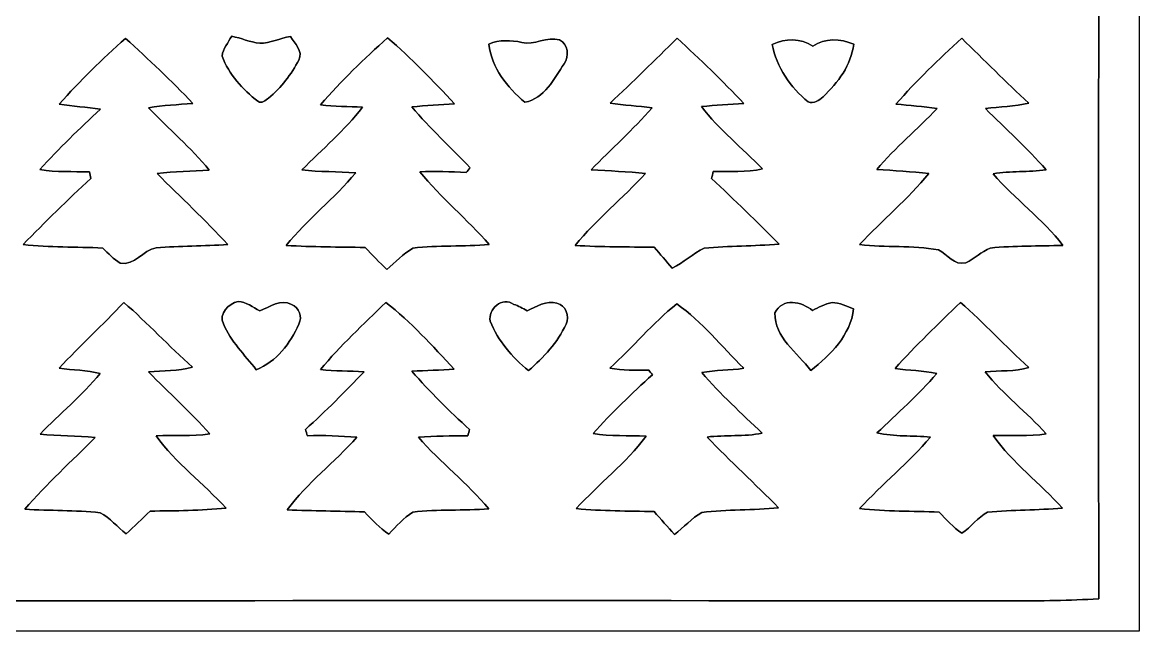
# Model space of a CAD drawing. Header units: centimetres. Extents: x -16.8 to 16.8, y -16.7 to 16.7.
# Drawn here: x 2.31 to 16.77, y -16.67 to -8.79 of the extents above; entities that cross this region are included whole.
import ezdxf

# ---------------------------------------------------------------- set-up
doc = ezdxf.new("R2010")
doc.units = ezdxf.units.CM
doc.header["$MEASUREMENT"] = 0
doc.layers.add('Layer 1', color=7, linetype='Continuous')

msp = doc.modelspace()

# ---------------------------------------------------------------- linework, layer by layer
at = {"layer": 'Layer 1', "color": 7}
for points, knots in [([(-16.77458, 16.66875), (-16.77458, 16.66875), (16.77458, 16.66875), (16.77458, 16.66875), (16.77458, 16.66875), (16.77458, 16.66875), (16.77458, -16.66875), (16.77458, -16.66875), (16.77458, -16.66875), (16.77458, -16.66875), (-16.77458, -16.66875), (-16.77458, -16.66875), (-16.77458, -16.66875), (-16.77458, -16.66875), (-16.77458, 16.66875), (-16.77458, 16.66875), (-16.77458, 16.66875), (-16.77458, 16.66875), (-16.77458, 16.66875), (-16.77458, 16.66875)], [0, 0, 0, 0, 0.16666667, 0.16666667, 0.16666667, 0.16666667, 0.33333333, 0.33333333, 0.33333333, 0.33333333, 0.5, 0.5, 0.5, 0.5, 0.66666667, 0.66666667, 0.66666667, 0.66666667, 1, 1, 1, 1]), ([(-16.24506, 15.71625), (-16.24577, 7.88458), (-16.24542, 0.05292), (-16.24542, -7.77875), (-16.24542, -7.77875), (-16.23801, -10.61014), (-16.26059, -13.44189), (-16.23413, -16.27293), (-16.23413, -16.27293), (-5.78379, -16.29198), (4.66619, -16.27329), (15.11653, -16.28211), (15.11653, -16.28211), (15.49224, -16.28281), (15.86865, -16.27858), (16.24436, -16.25494), (16.24436, -16.25494), (16.23942, -5.60176), (16.25953, 5.05213), (16.23448, 15.70531), (16.23448, 15.70531), (14.40356, 15.73071), (12.57265, 15.70919), (10.74208, 15.71625), (10.74208, 15.71625), (1.74625, 15.71625), (-7.24958, 15.7166), (-16.24506, 15.71625)], [0, 0, 0, 0, 0.125, 0.125, 0.125, 0.125, 0.25, 0.25, 0.25, 0.25, 0.375, 0.375, 0.375, 0.375, 0.5, 0.5, 0.5, 0.5, 0.625, 0.625, 0.625, 0.625, 0.75, 0.75, 0.75, 0.75, 1, 1, 1, 1]), ([(5.01932, -8.9662), (5.14032, -8.98772), (5.2578, -9.04381), (5.38162, -9.05651), (5.38162, -9.05651), (5.51815, -9.05545), (5.64515, -8.9916), (5.7785, -8.96902), (5.7785, -8.96902), (5.83494, -9.05863), (5.94536, -9.15811), (5.88927, -9.27347), (5.88927, -9.27347), (5.78944, -9.45797), (5.66173, -9.63436), (5.49663, -9.76701), (5.49663, -9.76701), (5.45571, -9.79452), (5.40949, -9.84391), (5.35799, -9.80863), (5.35799, -9.80863), (5.15902, -9.65588), (4.98193, -9.45974), (4.89409, -9.22196), (4.89409, -9.22196), (4.90926, -9.12636), (4.97205, -9.04769), (5.01932, -8.9662)], [0, 0, 0, 0, 0.125, 0.125, 0.125, 0.125, 0.25, 0.25, 0.25, 0.25, 0.375, 0.375, 0.375, 0.375, 0.5, 0.5, 0.5, 0.5, 0.625, 0.625, 0.625, 0.625, 0.75, 0.75, 0.75, 0.75, 1, 1, 1, 1]), ([(8.34954, -9.0678), (8.48501, -9.00889), (8.63282, -9.01629), (8.77535, -9.04522), (8.77535, -9.04522), (8.93868, -9.08579), (9.09955, -8.96514), (9.26253, -9.01206), (9.26253, -9.01206), (9.37542, -9.06674), (9.39059, -9.22584), (9.32286, -9.32286), (9.32286, -9.32286), (9.19903, -9.51406), (9.06251, -9.77406), (8.81521, -9.82063), (8.81521, -9.82063), (8.58555, -9.62872), (8.38376, -9.37507), (8.34954, -9.0678)], [0, 0, 0, 0, 0.16666667, 0.16666667, 0.16666667, 0.16666667, 0.33333333, 0.33333333, 0.33333333, 0.33333333, 0.5, 0.5, 0.5, 0.5, 0.66666667, 0.66666667, 0.66666667, 0.66666667, 1, 1, 1, 1]), ([(2.78412, -9.84462), (3.05647, -9.54687), (3.33939, -9.25865), (3.64314, -8.99301), (3.64314, -8.99301), (3.94194, -9.26571), (4.23968, -9.54017), (4.51485, -9.83686), (4.51485, -9.83686), (4.32329, -9.85308), (4.13209, -9.86049), (3.943, -9.89295), (3.943, -9.89295), (4.20264, -10.16388), (4.48874, -10.40977), (4.72934, -10.6994), (4.72934, -10.6994), (4.50427, -10.72303), (4.27637, -10.70998), (4.05271, -10.74491), (4.05271, -10.74491), (4.36069, -11.049), (4.67325, -11.34886), (4.96958, -11.66495), (4.96958, -11.66495), (4.65949, -11.684), (4.34904, -11.68365), (4.04001, -11.70587), (4.04001, -11.70587), (3.87068, -11.73833), (3.76308, -11.93906), (3.57434, -11.90766), (3.57434, -11.90766), (3.49074, -11.85298), (3.42159, -11.7796), (3.35104, -11.71011), (3.35104, -11.71011), (3.00708, -11.69388), (2.66136, -11.70411), (2.31916, -11.6653), (2.31916, -11.6653), (2.60209, -11.37109), (2.89595, -11.08639), (3.19546, -10.80876), (3.19546, -10.80876), (3.19052, -10.78759), (3.181, -10.74491), (3.17606, -10.72374), (3.17606, -10.72374), (2.96192, -10.71527), (2.74708, -10.73044), (2.53577, -10.69305), (2.53577, -10.69305), (2.78201, -10.41753), (3.05082, -10.16353), (3.31893, -9.90988), (3.31893, -9.90988), (3.14078, -9.88413), (2.96122, -9.87496), (2.78412, -9.84462)], [0, 0, 0, 0, 0.0625, 0.0625, 0.0625, 0.0625, 0.125, 0.125, 0.125, 0.125, 0.1875, 0.1875, 0.1875, 0.1875, 0.25, 0.25, 0.25, 0.25, 0.3125, 0.3125, 0.3125, 0.3125, 0.375, 0.375, 0.375, 0.375, 0.4375, 0.4375, 0.4375, 0.4375, 0.5, 0.5, 0.5, 0.5, 0.5625, 0.5625, 0.5625, 0.5625, 0.625, 0.625, 0.625, 0.625, 0.6875, 0.6875, 0.6875, 0.6875, 0.75, 0.75, 0.75, 0.75, 0.8125, 0.8125, 0.8125, 0.8125, 0.875, 0.875, 0.875, 0.875, 1, 1, 1, 1]), ([(6.16832, -9.85238), (6.44066, -9.54652), (6.72924, -9.25477), (7.03827, -8.98596), (7.03827, -8.98596), (7.34342, -9.2523), (7.62706, -9.54229), (7.90187, -9.84003), (7.90187, -9.84003), (7.71701, -9.85238), (7.53392, -9.8612), (7.35048, -9.88095), (7.35048, -9.88095), (7.58684, -10.15824), (7.85389, -10.40694), (8.10683, -10.66906), (8.10683, -10.66906), (8.09413, -10.68423), (8.06838, -10.71492), (8.05568, -10.73044), (8.05568, -10.73044), (7.8546, -10.72162), (7.65422, -10.71174), (7.45384, -10.72162), (7.45384, -10.72162), (7.73042, -11.05817), (8.06732, -11.33863), (8.35342, -11.66636), (8.35342, -11.66636), (8.02428, -11.69141), (7.69161, -11.67342), (7.36459, -11.71152), (7.36459, -11.71152), (7.24147, -11.78983), (7.13528, -11.89108), (7.02804, -11.98915), (7.02804, -11.98915), (6.93173, -11.89602), (6.8393, -11.79901), (6.74687, -11.7034), (6.74687, -11.7034), (6.40609, -11.69494), (6.06566, -11.69811), (5.72594, -11.67659), (5.72594, -11.67659), (5.99828, -11.33722), (6.34682, -11.06911), (6.62481, -10.73609), (6.62481, -10.73609), (6.39198, -10.71668), (6.15844, -10.72621), (5.92702, -10.69693), (5.92702, -10.69693), (6.19337, -10.43093), (6.48053, -10.18258), (6.71407, -9.88589), (6.71407, -9.88589), (6.53133, -9.87249), (6.34894, -9.87954), (6.16832, -9.85238)], [0, 0, 0, 0, 0.0625, 0.0625, 0.0625, 0.0625, 0.125, 0.125, 0.125, 0.125, 0.1875, 0.1875, 0.1875, 0.1875, 0.25, 0.25, 0.25, 0.25, 0.3125, 0.3125, 0.3125, 0.3125, 0.375, 0.375, 0.375, 0.375, 0.4375, 0.4375, 0.4375, 0.4375, 0.5, 0.5, 0.5, 0.5, 0.5625, 0.5625, 0.5625, 0.5625, 0.625, 0.625, 0.625, 0.625, 0.6875, 0.6875, 0.6875, 0.6875, 0.75, 0.75, 0.75, 0.75, 0.8125, 0.8125, 0.8125, 0.8125, 0.875, 0.875, 0.875, 0.875, 1, 1, 1, 1]), ([(9.91729, -9.83156), (10.21433, -9.55992), (10.49761, -9.27453), (10.78477, -8.99266), (10.78477, -8.99266), (11.08463, -9.26112), (11.37426, -9.54264), (11.64837, -9.83791), (11.64837, -9.83791), (11.46492, -9.84956), (11.2836, -9.86049), (11.10121, -9.87531), (11.10121, -9.87531), (11.32805, -10.1794), (11.63179, -10.41118), (11.89108, -10.68529), (11.89108, -10.68529), (11.68259, -10.73467), (11.46598, -10.71174), (11.25432, -10.71986), (11.25432, -10.71986), (11.24867, -10.74279), (11.23668, -10.7883), (11.23103, -10.81088), (11.23103, -10.81088), (11.52913, -11.08604), (11.82158, -11.36862), (12.10522, -11.65966), (12.10522, -11.65966), (11.78278, -11.68541), (11.45893, -11.68153), (11.13755, -11.71293), (11.13755, -11.71293), (10.98656, -11.77607), (10.87191, -11.90449), (10.72092, -11.9701), (10.72092, -11.9701), (10.64436, -11.87944), (10.56746, -11.78983), (10.49055, -11.70058), (10.49055, -11.70058), (10.14836, -11.69423), (9.80652, -11.69811), (9.46538, -11.67659), (9.46538, -11.67659), (9.74372, -11.34039), (10.08239, -11.06241), (10.37872, -10.74349), (10.37872, -10.74349), (10.14342, -10.72092), (9.90776, -10.70928), (9.67246, -10.69587), (9.67246, -10.69587), (9.93563, -10.42811), (10.21397, -10.17482), (10.46233, -9.89295), (10.46233, -9.89295), (10.27994, -9.87072), (10.09862, -9.85767), (9.91729, -9.83156)], [0, 0, 0, 0, 0.0625, 0.0625, 0.0625, 0.0625, 0.125, 0.125, 0.125, 0.125, 0.1875, 0.1875, 0.1875, 0.1875, 0.25, 0.25, 0.25, 0.25, 0.3125, 0.3125, 0.3125, 0.3125, 0.375, 0.375, 0.375, 0.375, 0.4375, 0.4375, 0.4375, 0.4375, 0.5, 0.5, 0.5, 0.5, 0.5625, 0.5625, 0.5625, 0.5625, 0.625, 0.625, 0.625, 0.625, 0.6875, 0.6875, 0.6875, 0.6875, 0.75, 0.75, 0.75, 0.75, 0.8125, 0.8125, 0.8125, 0.8125, 0.875, 0.875, 0.875, 0.875, 1, 1, 1, 1]), ([(12.01879, -9.07062), (12.18636, -8.99266), (12.38497, -8.98631), (12.54125, -9.09391), (12.54125, -9.09391), (12.7, -8.98349), (12.90108, -8.9976), (13.07359, -9.06886), (13.07359, -9.06886), (13.03937, -9.34085), (12.86863, -9.56592), (12.67742, -9.75042), (12.67742, -9.75042), (12.62556, -9.79876), (12.55571, -9.84144), (12.48269, -9.81745), (12.48269, -9.81745), (12.25409, -9.62695), (12.07135, -9.36801), (12.01879, -9.07062)], [0, 0, 0, 0, 0.16666667, 0.16666667, 0.16666667, 0.16666667, 0.33333333, 0.33333333, 0.33333333, 0.33333333, 0.5, 0.5, 0.5, 0.5, 0.66666667, 0.66666667, 0.66666667, 0.66666667, 1, 1, 1, 1]), ([(13.61828, -9.84497), (13.88604, -9.54476), (14.17108, -9.25971), (14.47165, -8.99231), (14.47165, -8.99231), (14.76057, -9.27206), (15.04103, -9.56098), (15.33842, -9.83262), (15.33842, -9.83262), (15.15498, -9.87778), (14.96377, -9.87919), (14.77751, -9.90318), (14.77751, -9.90318), (15.04103, -10.16529), (15.31726, -10.41506), (15.56279, -10.69481), (15.56279, -10.69481), (15.33596, -10.73291), (15.10347, -10.70751), (14.87734, -10.74773), (14.87734, -10.74773), (15.1578, -11.07687), (15.51764, -11.33122), (15.78187, -11.67518), (15.78187, -11.67518), (15.46754, -11.68823), (15.15216, -11.67871), (14.83995, -11.70975), (14.83995, -11.70975), (14.72741, -11.76055), (14.63604, -11.84698), (14.52562, -11.90061), (14.52562, -11.90061), (14.37252, -11.94329), (14.28891, -11.79019), (14.16861, -11.73374), (14.16861, -11.73374), (13.83171, -11.67271), (13.48775, -11.70517), (13.14944, -11.6646), (13.14944, -11.6646), (13.4426, -11.35204), (13.7735, -11.07475), (14.0462, -10.74279), (14.0462, -10.74279), (13.82077, -10.72092), (13.59535, -10.70681), (13.37063, -10.69128), (13.37063, -10.69128), (13.61158, -10.408), (13.89839, -10.16988), (14.15274, -9.9), (14.15274, -9.9), (13.97423, -9.87848), (13.79608, -9.86261), (13.61828, -9.84497)], [0, 0, 0, 0, 0.06666667, 0.06666667, 0.06666667, 0.06666667, 0.13333333, 0.13333333, 0.13333333, 0.13333333, 0.2, 0.2, 0.2, 0.2, 0.26666667, 0.26666667, 0.26666667, 0.26666667, 0.33333333, 0.33333333, 0.33333333, 0.33333333, 0.4, 0.4, 0.4, 0.4, 0.46666667, 0.46666667, 0.46666667, 0.46666667, 0.53333333, 0.53333333, 0.53333333, 0.53333333, 0.6, 0.6, 0.6, 0.6, 0.66666667, 0.66666667, 0.66666667, 0.66666667, 0.73333333, 0.73333333, 0.73333333, 0.73333333, 0.8, 0.8, 0.8, 0.8, 0.86666667, 0.86666667, 0.86666667, 0.86666667, 1, 1, 1, 1]), ([(2.78377, -13.26832), (3.05506, -12.97552), (3.34998, -12.706), (3.62338, -12.41531), (3.62338, -12.41531), (3.9303, -12.68342), (4.20864, -12.98152), (4.50991, -13.25598), (4.50991, -13.25598), (4.32541, -13.30784), (4.13244, -13.29514), (3.9437, -13.3163), (3.9437, -13.3163), (4.20476, -13.58653), (4.48804, -13.83524), (4.73393, -14.11993), (4.73393, -14.11993), (4.50391, -14.15168), (4.27037, -14.13051), (4.03931, -14.14216), (4.03931, -14.14216), (4.29577, -14.49705), (4.65279, -14.76128), (4.94771, -15.0816), (4.94771, -15.0816), (4.62068, -15.11088), (4.29225, -15.11653), (3.96416, -15.11864), (3.96416, -15.11864), (3.85939, -15.21707), (3.75744, -15.31867), (3.65125, -15.41568), (3.65125, -15.41568), (3.53907, -15.32502), (3.44558, -15.20754), (3.31576, -15.14122), (3.31576, -15.14122), (2.99191, -15.10524), (2.66559, -15.11441), (2.34103, -15.09607), (2.34103, -15.09607), (2.62114, -14.76304), (2.94781, -14.47482), (3.25191, -14.16544), (3.25191, -14.16544), (3.01378, -14.14427), (2.7746, -14.14639), (2.53718, -14.12134), (2.53718, -14.12134), (2.79471, -13.85782), (3.07975, -13.62004), (3.31646, -13.33641), (3.31646, -13.33641), (3.14219, -13.2902), (2.96122, -13.29126), (2.78377, -13.26832)], [0, 0, 0, 0, 0.06666667, 0.06666667, 0.06666667, 0.06666667, 0.13333333, 0.13333333, 0.13333333, 0.13333333, 0.2, 0.2, 0.2, 0.2, 0.26666667, 0.26666667, 0.26666667, 0.26666667, 0.33333333, 0.33333333, 0.33333333, 0.33333333, 0.4, 0.4, 0.4, 0.4, 0.46666667, 0.46666667, 0.46666667, 0.46666667, 0.53333333, 0.53333333, 0.53333333, 0.53333333, 0.6, 0.6, 0.6, 0.6, 0.66666667, 0.66666667, 0.66666667, 0.66666667, 0.73333333, 0.73333333, 0.73333333, 0.73333333, 0.8, 0.8, 0.8, 0.8, 0.86666667, 0.86666667, 0.86666667, 0.86666667, 1, 1, 1, 1]), ([(4.91172, -12.69189), (4.84999, -12.56418), (4.97699, -12.42448), (5.10117, -12.40508), (5.10117, -12.40508), (5.20665, -12.40684), (5.29414, -12.47704), (5.38339, -12.52537), (5.38339, -12.52537), (5.51109, -12.47457), (5.65573, -12.36204), (5.79437, -12.44177), (5.79437, -12.44177), (5.8928, -12.48092), (5.93584, -12.60158), (5.88998, -12.69612), (5.88998, -12.69612), (5.77815, -12.94447), (5.59999, -13.18577), (5.33682, -13.28667), (5.33682, -13.28667), (5.18795, -13.09476), (5.00556, -12.92013), (4.91172, -12.69189)], [0, 0, 0, 0, 0.14285714, 0.14285714, 0.14285714, 0.14285714, 0.28571429, 0.28571429, 0.28571429, 0.28571429, 0.42857143, 0.42857143, 0.42857143, 0.42857143, 0.57142857, 0.57142857, 0.57142857, 0.57142857, 0.71428571, 0.71428571, 0.71428571, 0.71428571, 1, 1, 1, 1]), ([(6.16797, -13.28561), (6.42479, -12.97199), (6.72782, -12.70141), (7.01287, -12.41425), (7.01287, -12.41425), (7.34131, -12.66649), (7.61753, -12.97975), (7.90152, -13.27961), (7.90152, -13.27961), (7.71878, -13.29443), (7.53463, -13.29478), (7.35224, -13.30643), (7.35224, -13.30643), (7.58366, -13.57524), (7.83731, -13.82395), (8.09942, -14.06313), (8.09942, -14.06313), (8.09378, -14.08289), (8.08249, -14.1224), (8.0772, -14.14216), (8.0772, -14.14216), (7.86306, -14.14321), (7.64928, -14.14851), (7.4362, -14.16262), (7.4362, -14.16262), (7.72372, -14.48788), (8.07014, -14.75705), (8.34919, -15.09042), (8.34919, -15.09042), (8.02076, -15.11265), (7.6895, -15.09642), (7.36282, -15.13099), (7.36282, -15.13099), (7.24323, -15.20754), (7.14939, -15.31585), (7.05414, -15.41992), (7.05414, -15.41992), (6.93773, -15.33525), (6.83295, -15.23647), (6.73735, -15.12958), (6.73735, -15.12958), (6.40433, -15.11864), (6.07131, -15.11688), (5.73899, -15.10418), (5.73899, -15.10418), (5.99616, -14.74999), (6.35106, -14.48717), (6.64034, -14.16262), (6.64034, -14.16262), (6.42655, -14.14674), (6.21347, -14.13334), (5.99969, -14.14357), (5.99969, -14.14357), (5.99334, -14.12275), (5.98064, -14.08148), (5.97429, -14.06102), (5.97429, -14.06102), (6.23746, -13.82289), (6.4897, -13.57312), (6.73206, -13.31419), (6.73206, -13.31419), (6.54332, -13.30254), (6.35529, -13.30501), (6.16797, -13.28561)], [0, 0, 0, 0, 0.05882353, 0.05882353, 0.05882353, 0.05882353, 0.11764706, 0.11764706, 0.11764706, 0.11764706, 0.17647059, 0.17647059, 0.17647059, 0.17647059, 0.23529412, 0.23529412, 0.23529412, 0.23529412, 0.29411765, 0.29411765, 0.29411765, 0.29411765, 0.35294118, 0.35294118, 0.35294118, 0.35294118, 0.41176471, 0.41176471, 0.41176471, 0.41176471, 0.47058824, 0.47058824, 0.47058824, 0.47058824, 0.52941176, 0.52941176, 0.52941176, 0.52941176, 0.58823529, 0.58823529, 0.58823529, 0.58823529, 0.64705882, 0.64705882, 0.64705882, 0.64705882, 0.70588235, 0.70588235, 0.70588235, 0.70588235, 0.76470588, 0.76470588, 0.76470588, 0.76470588, 0.82352941, 0.82352941, 0.82352941, 0.82352941, 0.88235294, 0.88235294, 0.88235294, 0.88235294, 1, 1, 1, 1]), ([(8.36754, -12.65873), (8.32873, -12.5035), (8.52452, -12.33523), (8.67128, -12.44), (8.67128, -12.44), (8.73196, -12.45941), (8.78699, -12.49292), (8.84379, -12.5222), (8.84379, -12.5222), (8.96585, -12.47387), (9.09426, -12.38074), (9.23078, -12.42554), (9.23078, -12.42554), (9.34579, -12.45129), (9.39341, -12.59522), (9.34791, -12.69647), (9.34791, -12.69647), (9.23925, -12.93354), (9.05827, -13.12898), (8.86213, -13.29725), (8.86213, -13.29725), (8.65046, -13.12757), (8.46808, -12.91272), (8.36754, -12.65873)], [0, 0, 0, 0, 0.14285714, 0.14285714, 0.14285714, 0.14285714, 0.28571429, 0.28571429, 0.28571429, 0.28571429, 0.42857143, 0.42857143, 0.42857143, 0.42857143, 0.57142857, 0.57142857, 0.57142857, 0.57142857, 0.71428571, 0.71428571, 0.71428571, 0.71428571, 1, 1, 1, 1]), ([(9.91447, -13.2655), (10.21362, -12.99951), (10.46727, -12.68095), (10.78301, -12.43506), (10.78301, -12.43506), (11.11003, -12.66472), (11.3665, -12.98575), (11.64802, -13.26832), (11.64802, -13.26832), (11.4681, -13.29937), (11.28395, -13.28914), (11.10474, -13.32406), (11.10474, -13.32406), (11.34816, -13.60241), (11.61838, -13.85535), (11.88826, -14.10794), (11.88826, -14.10794), (11.65366, -14.15838), (11.4113, -14.13016), (11.17424, -14.15944), (11.17424, -14.15944), (11.47586, -14.47165), (11.79301, -14.76869), (12.10028, -15.07561), (12.10028, -15.07561), (11.76937, -15.11159), (11.43388, -15.09607), (11.10439, -15.13558), (11.10439, -15.13558), (10.97315, -15.21178), (10.87402, -15.33207), (10.75196, -15.42203), (10.75196, -15.42203), (10.66482, -15.32255), (10.57592, -15.22448), (10.48808, -15.12535), (10.48808, -15.12535), (10.15189, -15.11653), (9.81463, -15.12006), (9.47984, -15.08654), (9.47984, -15.08654), (9.773, -14.76692), (10.12402, -14.49917), (10.38366, -14.14956), (10.38366, -14.14956), (10.15436, -14.13686), (9.92434, -14.15274), (9.69716, -14.11464), (9.69716, -14.11464), (9.93916, -13.84617), (10.19669, -13.59182), (10.46797, -13.35299), (10.46797, -13.35299), (10.45563, -13.33747), (10.43129, -13.30713), (10.41894, -13.29196), (10.41894, -13.29196), (10.25031, -13.2909), (10.07992, -13.30184), (9.91447, -13.2655)], [0, 0, 0, 0, 0.0625, 0.0625, 0.0625, 0.0625, 0.125, 0.125, 0.125, 0.125, 0.1875, 0.1875, 0.1875, 0.1875, 0.25, 0.25, 0.25, 0.25, 0.3125, 0.3125, 0.3125, 0.3125, 0.375, 0.375, 0.375, 0.375, 0.4375, 0.4375, 0.4375, 0.4375, 0.5, 0.5, 0.5, 0.5, 0.5625, 0.5625, 0.5625, 0.5625, 0.625, 0.625, 0.625, 0.625, 0.6875, 0.6875, 0.6875, 0.6875, 0.75, 0.75, 0.75, 0.75, 0.8125, 0.8125, 0.8125, 0.8125, 0.875, 0.875, 0.875, 0.875, 1, 1, 1, 1]), ([(12.0523, -12.55148), (12.15143, -12.34969), (12.39555, -12.40226), (12.54019, -12.51973), (12.54019, -12.51973), (12.62098, -12.47951), (12.70106, -12.43048), (12.79243, -12.41742), (12.79243, -12.41742), (12.89015, -12.41919), (12.98011, -12.4654), (13.07147, -12.49715), (13.07147, -12.49715), (13.02949, -12.83864), (12.77691, -13.09546), (12.51691, -13.2969), (12.51691, -13.2969), (12.34122, -13.06759), (12.04595, -12.86898), (12.0523, -12.55148)], [0, 0, 0, 0, 0.16666667, 0.16666667, 0.16666667, 0.16666667, 0.33333333, 0.33333333, 0.33333333, 0.33333333, 0.5, 0.5, 0.5, 0.5, 0.66666667, 0.66666667, 0.66666667, 0.66666667, 1, 1, 1, 1]), ([(13.60805, -13.27256), (13.87369, -12.97129), (14.1672, -12.69577), (14.45401, -12.4146), (14.45401, -12.4146), (14.76163, -12.68201), (15.03539, -12.9861), (15.34089, -13.25668), (15.34089, -13.25668), (15.15816, -13.31454), (14.96166, -13.29619), (14.77433, -13.31313), (14.77433, -13.31313), (15.01069, -13.6077), (15.31267, -13.83982), (15.56632, -14.11887), (15.56632, -14.11887), (15.33772, -14.15309), (15.10559, -14.13087), (14.87629, -14.1411), (14.87629, -14.1411), (15.13276, -14.49458), (15.4813, -14.76304), (15.77728, -15.08054), (15.77728, -15.08054), (15.45378, -15.10806), (15.12852, -15.10277), (14.80644, -15.13346), (14.80644, -15.13346), (14.67661, -15.19837), (14.59336, -15.32678), (14.47165, -15.40404), (14.47165, -15.40404), (14.36158, -15.32714), (14.27092, -15.22836), (14.17884, -15.1324), (14.17884, -15.1324), (13.83524, -15.11547), (13.49022, -15.12641), (13.14838, -15.08689), (13.14838, -15.08689), (13.44471, -14.76834), (13.78444, -14.49176), (14.0656, -14.15909), (14.0656, -14.15909), (13.83418, -14.13969), (13.60064, -14.15486), (13.37275, -14.10688), (13.37275, -14.10688), (13.63733, -13.85641), (13.91073, -13.61334), (14.14674, -13.33465), (14.14674, -13.33465), (13.96894, -13.29796), (13.78726, -13.29725), (13.60805, -13.27256)], [0, 0, 0, 0, 0.06666667, 0.06666667, 0.06666667, 0.06666667, 0.13333333, 0.13333333, 0.13333333, 0.13333333, 0.2, 0.2, 0.2, 0.2, 0.26666667, 0.26666667, 0.26666667, 0.26666667, 0.33333333, 0.33333333, 0.33333333, 0.33333333, 0.4, 0.4, 0.4, 0.4, 0.46666667, 0.46666667, 0.46666667, 0.46666667, 0.53333333, 0.53333333, 0.53333333, 0.53333333, 0.6, 0.6, 0.6, 0.6, 0.66666667, 0.66666667, 0.66666667, 0.66666667, 0.73333333, 0.73333333, 0.73333333, 0.73333333, 0.8, 0.8, 0.8, 0.8, 0.86666667, 0.86666667, 0.86666667, 0.86666667, 1, 1, 1, 1])]:
    msp.add_open_spline(points, degree=3, knots=knots, dxfattribs=at)
at = {"layer": 'Layer 1', "color": 252}
for points, knots in [([(-16.24506, 15.71625), (-7.24958, 15.7166), (1.74625, 15.71625), (10.74208, 15.71625), (10.74208, 15.71625), (12.57265, 15.70919), (14.40356, 15.73071), (16.23448, 15.70531), (16.23448, 15.70531), (16.25953, 5.05213), (16.23942, -5.60176), (16.24436, -16.25494), (16.24436, -16.25494), (15.86865, -16.27858), (15.49224, -16.28281), (15.11653, -16.28211), (15.11653, -16.28211), (4.66619, -16.27329), (-5.78379, -16.29198), (-16.23413, -16.27293), (-16.23413, -16.27293), (-16.26059, -13.44189), (-16.23801, -10.61014), (-16.24542, -7.77875), (-16.24542, -7.77875), (-16.24542, 0.05292), (-16.24577, 7.88458), (-16.24506, 15.71625), (-16.24506, 15.71625), (-16.24506, 15.71625), (-16.24506, 15.71625), (-16.24506, 15.71625)], [0, 0, 0, 0, 0.11111111, 0.11111111, 0.11111111, 0.11111111, 0.22222222, 0.22222222, 0.22222222, 0.22222222, 0.33333333, 0.33333333, 0.33333333, 0.33333333, 0.44444444, 0.44444444, 0.44444444, 0.44444444, 0.55555556, 0.55555556, 0.55555556, 0.55555556, 0.66666667, 0.66666667, 0.66666667, 0.66666667, 0.77777778, 0.77777778, 0.77777778, 0.77777778, 1, 1, 1, 1]), ([(5.01932, -8.9662), (4.97205, -9.04769), (4.90926, -9.12636), (4.89409, -9.22196), (4.89409, -9.22196), (4.98193, -9.45974), (5.15902, -9.65588), (5.35799, -9.80863), (5.35799, -9.80863), (5.40949, -9.84391), (5.45571, -9.79452), (5.49663, -9.76701), (5.49663, -9.76701), (5.66173, -9.63436), (5.78944, -9.45797), (5.88927, -9.27347), (5.88927, -9.27347), (5.94536, -9.15811), (5.83494, -9.05863), (5.7785, -8.96902), (5.7785, -8.96902), (5.64515, -8.9916), (5.51815, -9.05545), (5.38162, -9.05651), (5.38162, -9.05651), (5.2578, -9.04381), (5.14032, -8.98772), (5.01932, -8.9662), (5.01932, -8.9662), (5.01932, -8.9662), (5.01932, -8.9662), (5.01932, -8.9662)], [0, 0, 0, 0, 0.11111111, 0.11111111, 0.11111111, 0.11111111, 0.22222222, 0.22222222, 0.22222222, 0.22222222, 0.33333333, 0.33333333, 0.33333333, 0.33333333, 0.44444444, 0.44444444, 0.44444444, 0.44444444, 0.55555556, 0.55555556, 0.55555556, 0.55555556, 0.66666667, 0.66666667, 0.66666667, 0.66666667, 0.77777778, 0.77777778, 0.77777778, 0.77777778, 1, 1, 1, 1]), ([(8.34954, -9.0678), (8.38376, -9.37507), (8.58555, -9.62872), (8.81521, -9.82063), (8.81521, -9.82063), (9.06251, -9.77406), (9.19903, -9.51406), (9.32286, -9.32286), (9.32286, -9.32286), (9.39059, -9.22584), (9.37542, -9.06674), (9.26253, -9.01206), (9.26253, -9.01206), (9.09955, -8.96514), (8.93868, -9.08579), (8.77535, -9.04522), (8.77535, -9.04522), (8.63282, -9.01629), (8.48501, -9.00889), (8.34954, -9.0678), (8.34954, -9.0678), (8.34954, -9.0678), (8.34954, -9.0678), (8.34954, -9.0678)], [0, 0, 0, 0, 0.14285714, 0.14285714, 0.14285714, 0.14285714, 0.28571429, 0.28571429, 0.28571429, 0.28571429, 0.42857143, 0.42857143, 0.42857143, 0.42857143, 0.57142857, 0.57142857, 0.57142857, 0.57142857, 0.71428571, 0.71428571, 0.71428571, 0.71428571, 1, 1, 1, 1]), ([(2.78412, -9.84462), (2.96122, -9.87496), (3.14078, -9.88413), (3.31893, -9.90988), (3.31893, -9.90988), (3.05082, -10.16353), (2.78201, -10.41753), (2.53577, -10.69305), (2.53577, -10.69305), (2.74708, -10.73044), (2.96192, -10.71527), (3.17606, -10.72374), (3.17606, -10.72374), (3.181, -10.74491), (3.19052, -10.78759), (3.19546, -10.80876), (3.19546, -10.80876), (2.89595, -11.08639), (2.60209, -11.37109), (2.31916, -11.6653), (2.31916, -11.6653), (2.66136, -11.70411), (3.00708, -11.69388), (3.35104, -11.71011), (3.35104, -11.71011), (3.42159, -11.7796), (3.49074, -11.85298), (3.57434, -11.90766), (3.57434, -11.90766), (3.76308, -11.93906), (3.87068, -11.73833), (4.04001, -11.70587), (4.04001, -11.70587), (4.34904, -11.68365), (4.65949, -11.684), (4.96958, -11.66495), (4.96958, -11.66495), (4.67325, -11.34886), (4.36069, -11.049), (4.05271, -10.74491), (4.05271, -10.74491), (4.27637, -10.70998), (4.50427, -10.72303), (4.72934, -10.6994), (4.72934, -10.6994), (4.48874, -10.40977), (4.20264, -10.16388), (3.943, -9.89295), (3.943, -9.89295), (4.13209, -9.86049), (4.32329, -9.85308), (4.51485, -9.83686), (4.51485, -9.83686), (4.23968, -9.54017), (3.94194, -9.26571), (3.64314, -8.99301), (3.64314, -8.99301), (3.33939, -9.25865), (3.05647, -9.54687), (2.78412, -9.84462), (2.78412, -9.84462), (2.78412, -9.84462), (2.78412, -9.84462), (2.78412, -9.84462)], [0, 0, 0, 0, 0.05882353, 0.05882353, 0.05882353, 0.05882353, 0.11764706, 0.11764706, 0.11764706, 0.11764706, 0.17647059, 0.17647059, 0.17647059, 0.17647059, 0.23529412, 0.23529412, 0.23529412, 0.23529412, 0.29411765, 0.29411765, 0.29411765, 0.29411765, 0.35294118, 0.35294118, 0.35294118, 0.35294118, 0.41176471, 0.41176471, 0.41176471, 0.41176471, 0.47058824, 0.47058824, 0.47058824, 0.47058824, 0.52941176, 0.52941176, 0.52941176, 0.52941176, 0.58823529, 0.58823529, 0.58823529, 0.58823529, 0.64705882, 0.64705882, 0.64705882, 0.64705882, 0.70588235, 0.70588235, 0.70588235, 0.70588235, 0.76470588, 0.76470588, 0.76470588, 0.76470588, 0.82352941, 0.82352941, 0.82352941, 0.82352941, 0.88235294, 0.88235294, 0.88235294, 0.88235294, 1, 1, 1, 1]), ([(6.16832, -9.85238), (6.34894, -9.87954), (6.53133, -9.87249), (6.71407, -9.88589), (6.71407, -9.88589), (6.48053, -10.18258), (6.19337, -10.43093), (5.92702, -10.69693), (5.92702, -10.69693), (6.15844, -10.72621), (6.39198, -10.71668), (6.62481, -10.73609), (6.62481, -10.73609), (6.34682, -11.06911), (5.99828, -11.33722), (5.72594, -11.67659), (5.72594, -11.67659), (6.06566, -11.69811), (6.40609, -11.69494), (6.74687, -11.7034), (6.74687, -11.7034), (6.8393, -11.79901), (6.93173, -11.89602), (7.02804, -11.98915), (7.02804, -11.98915), (7.13528, -11.89108), (7.24147, -11.78983), (7.36459, -11.71152), (7.36459, -11.71152), (7.69161, -11.67342), (8.02428, -11.69141), (8.35342, -11.66636), (8.35342, -11.66636), (8.06732, -11.33863), (7.73042, -11.05817), (7.45384, -10.72162), (7.45384, -10.72162), (7.65422, -10.71174), (7.8546, -10.72162), (8.05568, -10.73044), (8.05568, -10.73044), (8.06838, -10.71492), (8.09413, -10.68423), (8.10683, -10.66906), (8.10683, -10.66906), (7.85389, -10.40694), (7.58684, -10.15824), (7.35048, -9.88095), (7.35048, -9.88095), (7.53392, -9.8612), (7.71701, -9.85238), (7.90187, -9.84003), (7.90187, -9.84003), (7.62706, -9.54229), (7.34342, -9.2523), (7.03827, -8.98596), (7.03827, -8.98596), (6.72924, -9.25477), (6.44066, -9.54652), (6.16832, -9.85238), (6.16832, -9.85238), (6.16832, -9.85238), (6.16832, -9.85238), (6.16832, -9.85238)], [0, 0, 0, 0, 0.05882353, 0.05882353, 0.05882353, 0.05882353, 0.11764706, 0.11764706, 0.11764706, 0.11764706, 0.17647059, 0.17647059, 0.17647059, 0.17647059, 0.23529412, 0.23529412, 0.23529412, 0.23529412, 0.29411765, 0.29411765, 0.29411765, 0.29411765, 0.35294118, 0.35294118, 0.35294118, 0.35294118, 0.41176471, 0.41176471, 0.41176471, 0.41176471, 0.47058824, 0.47058824, 0.47058824, 0.47058824, 0.52941176, 0.52941176, 0.52941176, 0.52941176, 0.58823529, 0.58823529, 0.58823529, 0.58823529, 0.64705882, 0.64705882, 0.64705882, 0.64705882, 0.70588235, 0.70588235, 0.70588235, 0.70588235, 0.76470588, 0.76470588, 0.76470588, 0.76470588, 0.82352941, 0.82352941, 0.82352941, 0.82352941, 0.88235294, 0.88235294, 0.88235294, 0.88235294, 1, 1, 1, 1]), ([(9.91729, -9.83156), (10.09862, -9.85767), (10.27994, -9.87072), (10.46233, -9.89295), (10.46233, -9.89295), (10.21397, -10.17482), (9.93563, -10.42811), (9.67246, -10.69587), (9.67246, -10.69587), (9.90776, -10.70928), (10.14342, -10.72092), (10.37872, -10.74349), (10.37872, -10.74349), (10.08239, -11.06241), (9.74372, -11.34039), (9.46538, -11.67659), (9.46538, -11.67659), (9.80652, -11.69811), (10.14836, -11.69423), (10.49055, -11.70058), (10.49055, -11.70058), (10.56746, -11.78983), (10.64436, -11.87944), (10.72092, -11.9701), (10.72092, -11.9701), (10.87191, -11.90449), (10.98656, -11.77607), (11.13755, -11.71293), (11.13755, -11.71293), (11.45893, -11.68153), (11.78278, -11.68541), (12.10522, -11.65966), (12.10522, -11.65966), (11.82158, -11.36862), (11.52913, -11.08604), (11.23103, -10.81088), (11.23103, -10.81088), (11.23668, -10.7883), (11.24867, -10.74279), (11.25432, -10.71986), (11.25432, -10.71986), (11.46598, -10.71174), (11.68259, -10.73467), (11.89108, -10.68529), (11.89108, -10.68529), (11.63179, -10.41118), (11.32805, -10.1794), (11.10121, -9.87531), (11.10121, -9.87531), (11.2836, -9.86049), (11.46492, -9.84956), (11.64837, -9.83791), (11.64837, -9.83791), (11.37426, -9.54264), (11.08463, -9.26112), (10.78477, -8.99266), (10.78477, -8.99266), (10.49761, -9.27453), (10.21433, -9.55992), (9.91729, -9.83156), (9.91729, -9.83156), (9.91729, -9.83156), (9.91729, -9.83156), (9.91729, -9.83156)], [0, 0, 0, 0, 0.05882353, 0.05882353, 0.05882353, 0.05882353, 0.11764706, 0.11764706, 0.11764706, 0.11764706, 0.17647059, 0.17647059, 0.17647059, 0.17647059, 0.23529412, 0.23529412, 0.23529412, 0.23529412, 0.29411765, 0.29411765, 0.29411765, 0.29411765, 0.35294118, 0.35294118, 0.35294118, 0.35294118, 0.41176471, 0.41176471, 0.41176471, 0.41176471, 0.47058824, 0.47058824, 0.47058824, 0.47058824, 0.52941176, 0.52941176, 0.52941176, 0.52941176, 0.58823529, 0.58823529, 0.58823529, 0.58823529, 0.64705882, 0.64705882, 0.64705882, 0.64705882, 0.70588235, 0.70588235, 0.70588235, 0.70588235, 0.76470588, 0.76470588, 0.76470588, 0.76470588, 0.82352941, 0.82352941, 0.82352941, 0.82352941, 0.88235294, 0.88235294, 0.88235294, 0.88235294, 1, 1, 1, 1]), ([(12.01879, -9.07062), (12.07135, -9.36801), (12.25409, -9.62695), (12.48269, -9.81745), (12.48269, -9.81745), (12.55571, -9.84144), (12.62556, -9.79876), (12.67742, -9.75042), (12.67742, -9.75042), (12.86863, -9.56592), (13.03937, -9.34085), (13.07359, -9.06886), (13.07359, -9.06886), (12.90108, -8.9976), (12.7, -8.98349), (12.54125, -9.09391), (12.54125, -9.09391), (12.38497, -8.98631), (12.18636, -8.99266), (12.01879, -9.07062), (12.01879, -9.07062), (12.01879, -9.07062), (12.01879, -9.07062), (12.01879, -9.07062)], [0, 0, 0, 0, 0.14285714, 0.14285714, 0.14285714, 0.14285714, 0.28571429, 0.28571429, 0.28571429, 0.28571429, 0.42857143, 0.42857143, 0.42857143, 0.42857143, 0.57142857, 0.57142857, 0.57142857, 0.57142857, 0.71428571, 0.71428571, 0.71428571, 0.71428571, 1, 1, 1, 1]), ([(13.61828, -9.84497), (13.79608, -9.86261), (13.97423, -9.87848), (14.15274, -9.9), (14.15274, -9.9), (13.89839, -10.16988), (13.61158, -10.408), (13.37063, -10.69128), (13.37063, -10.69128), (13.59535, -10.70681), (13.82077, -10.72092), (14.0462, -10.74279), (14.0462, -10.74279), (13.7735, -11.07475), (13.4426, -11.35204), (13.14944, -11.6646), (13.14944, -11.6646), (13.48775, -11.70517), (13.83171, -11.67271), (14.16861, -11.73374), (14.16861, -11.73374), (14.28891, -11.79019), (14.37252, -11.94329), (14.52562, -11.90061), (14.52562, -11.90061), (14.63604, -11.84698), (14.72741, -11.76055), (14.83995, -11.70975), (14.83995, -11.70975), (15.15216, -11.67871), (15.46754, -11.68823), (15.78187, -11.67518), (15.78187, -11.67518), (15.51764, -11.33122), (15.1578, -11.07687), (14.87734, -10.74773), (14.87734, -10.74773), (15.10347, -10.70751), (15.33596, -10.73291), (15.56279, -10.69481), (15.56279, -10.69481), (15.31726, -10.41506), (15.04103, -10.16529), (14.77751, -9.90318), (14.77751, -9.90318), (14.96377, -9.87919), (15.15498, -9.87778), (15.33842, -9.83262), (15.33842, -9.83262), (15.04103, -9.56098), (14.76057, -9.27206), (14.47165, -8.99231), (14.47165, -8.99231), (14.17108, -9.25971), (13.88604, -9.54476), (13.61828, -9.84497), (13.61828, -9.84497), (13.61828, -9.84497), (13.61828, -9.84497), (13.61828, -9.84497)], [0, 0, 0, 0, 0.0625, 0.0625, 0.0625, 0.0625, 0.125, 0.125, 0.125, 0.125, 0.1875, 0.1875, 0.1875, 0.1875, 0.25, 0.25, 0.25, 0.25, 0.3125, 0.3125, 0.3125, 0.3125, 0.375, 0.375, 0.375, 0.375, 0.4375, 0.4375, 0.4375, 0.4375, 0.5, 0.5, 0.5, 0.5, 0.5625, 0.5625, 0.5625, 0.5625, 0.625, 0.625, 0.625, 0.625, 0.6875, 0.6875, 0.6875, 0.6875, 0.75, 0.75, 0.75, 0.75, 0.8125, 0.8125, 0.8125, 0.8125, 0.875, 0.875, 0.875, 0.875, 1, 1, 1, 1]), ([(2.78377, -13.26832), (2.96122, -13.29126), (3.14219, -13.2902), (3.31646, -13.33641), (3.31646, -13.33641), (3.07975, -13.62004), (2.79471, -13.85782), (2.53718, -14.12134), (2.53718, -14.12134), (2.7746, -14.14639), (3.01378, -14.14427), (3.25191, -14.16544), (3.25191, -14.16544), (2.94781, -14.47482), (2.62114, -14.76304), (2.34103, -15.09607), (2.34103, -15.09607), (2.66559, -15.11441), (2.99191, -15.10524), (3.31576, -15.14122), (3.31576, -15.14122), (3.44558, -15.20754), (3.53907, -15.32502), (3.65125, -15.41568), (3.65125, -15.41568), (3.75744, -15.31867), (3.85939, -15.21707), (3.96416, -15.11864), (3.96416, -15.11864), (4.29225, -15.11653), (4.62068, -15.11088), (4.94771, -15.0816), (4.94771, -15.0816), (4.65279, -14.76128), (4.29577, -14.49705), (4.03931, -14.14216), (4.03931, -14.14216), (4.27037, -14.13051), (4.50391, -14.15168), (4.73393, -14.11993), (4.73393, -14.11993), (4.48804, -13.83524), (4.20476, -13.58653), (3.9437, -13.3163), (3.9437, -13.3163), (4.13244, -13.29514), (4.32541, -13.30784), (4.50991, -13.25598), (4.50991, -13.25598), (4.20864, -12.98152), (3.9303, -12.68342), (3.62338, -12.41531), (3.62338, -12.41531), (3.34998, -12.706), (3.05506, -12.97552), (2.78377, -13.26832), (2.78377, -13.26832), (2.78377, -13.26832), (2.78377, -13.26832), (2.78377, -13.26832)], [0, 0, 0, 0, 0.0625, 0.0625, 0.0625, 0.0625, 0.125, 0.125, 0.125, 0.125, 0.1875, 0.1875, 0.1875, 0.1875, 0.25, 0.25, 0.25, 0.25, 0.3125, 0.3125, 0.3125, 0.3125, 0.375, 0.375, 0.375, 0.375, 0.4375, 0.4375, 0.4375, 0.4375, 0.5, 0.5, 0.5, 0.5, 0.5625, 0.5625, 0.5625, 0.5625, 0.625, 0.625, 0.625, 0.625, 0.6875, 0.6875, 0.6875, 0.6875, 0.75, 0.75, 0.75, 0.75, 0.8125, 0.8125, 0.8125, 0.8125, 0.875, 0.875, 0.875, 0.875, 1, 1, 1, 1]), ([(4.91172, -12.69189), (5.00556, -12.92013), (5.18795, -13.09476), (5.33682, -13.28667), (5.33682, -13.28667), (5.59999, -13.18577), (5.77815, -12.94447), (5.88998, -12.69612), (5.88998, -12.69612), (5.93584, -12.60158), (5.8928, -12.48092), (5.79437, -12.44177), (5.79437, -12.44177), (5.65573, -12.36204), (5.51109, -12.47457), (5.38339, -12.52537), (5.38339, -12.52537), (5.29414, -12.47704), (5.20665, -12.40684), (5.10117, -12.40508), (5.10117, -12.40508), (4.97699, -12.42448), (4.84999, -12.56418), (4.91172, -12.69189), (4.91172, -12.69189), (4.91172, -12.69189), (4.91172, -12.69189), (4.91172, -12.69189)], [0, 0, 0, 0, 0.125, 0.125, 0.125, 0.125, 0.25, 0.25, 0.25, 0.25, 0.375, 0.375, 0.375, 0.375, 0.5, 0.5, 0.5, 0.5, 0.625, 0.625, 0.625, 0.625, 0.75, 0.75, 0.75, 0.75, 1, 1, 1, 1]), ([(6.16797, -13.28561), (6.35529, -13.30501), (6.54332, -13.30254), (6.73206, -13.31419), (6.73206, -13.31419), (6.4897, -13.57312), (6.23746, -13.82289), (5.97429, -14.06102), (5.97429, -14.06102), (5.98064, -14.08148), (5.99334, -14.12275), (5.99969, -14.14357), (5.99969, -14.14357), (6.21347, -14.13334), (6.42655, -14.14674), (6.64034, -14.16262), (6.64034, -14.16262), (6.35106, -14.48717), (5.99616, -14.74999), (5.73899, -15.10418), (5.73899, -15.10418), (6.07131, -15.11688), (6.40433, -15.11864), (6.73735, -15.12958), (6.73735, -15.12958), (6.83295, -15.23647), (6.93773, -15.33525), (7.05414, -15.41992), (7.05414, -15.41992), (7.14939, -15.31585), (7.24323, -15.20754), (7.36282, -15.13099), (7.36282, -15.13099), (7.6895, -15.09642), (8.02076, -15.11265), (8.34919, -15.09042), (8.34919, -15.09042), (8.07014, -14.75705), (7.72372, -14.48788), (7.4362, -14.16262), (7.4362, -14.16262), (7.64928, -14.14851), (7.86306, -14.14321), (8.0772, -14.14216), (8.0772, -14.14216), (8.08249, -14.1224), (8.09378, -14.08289), (8.09942, -14.06313), (8.09942, -14.06313), (7.83731, -13.82395), (7.58366, -13.57524), (7.35224, -13.30643), (7.35224, -13.30643), (7.53463, -13.29478), (7.71878, -13.29443), (7.90152, -13.27961), (7.90152, -13.27961), (7.61753, -12.97975), (7.34131, -12.66649), (7.01287, -12.41425), (7.01287, -12.41425), (6.72782, -12.70141), (6.42479, -12.97199), (6.16797, -13.28561), (6.16797, -13.28561), (6.16797, -13.28561), (6.16797, -13.28561), (6.16797, -13.28561)], [0, 0, 0, 0, 0.05555556, 0.05555556, 0.05555556, 0.05555556, 0.11111111, 0.11111111, 0.11111111, 0.11111111, 0.16666667, 0.16666667, 0.16666667, 0.16666667, 0.22222222, 0.22222222, 0.22222222, 0.22222222, 0.27777778, 0.27777778, 0.27777778, 0.27777778, 0.33333333, 0.33333333, 0.33333333, 0.33333333, 0.38888889, 0.38888889, 0.38888889, 0.38888889, 0.44444444, 0.44444444, 0.44444444, 0.44444444, 0.5, 0.5, 0.5, 0.5, 0.55555556, 0.55555556, 0.55555556, 0.55555556, 0.61111111, 0.61111111, 0.61111111, 0.61111111, 0.66666667, 0.66666667, 0.66666667, 0.66666667, 0.72222222, 0.72222222, 0.72222222, 0.72222222, 0.77777778, 0.77777778, 0.77777778, 0.77777778, 0.83333333, 0.83333333, 0.83333333, 0.83333333, 0.88888889, 0.88888889, 0.88888889, 0.88888889, 1, 1, 1, 1]), ([(8.36754, -12.65873), (8.46808, -12.91272), (8.65046, -13.12757), (8.86213, -13.29725), (8.86213, -13.29725), (9.05827, -13.12898), (9.23925, -12.93354), (9.34791, -12.69647), (9.34791, -12.69647), (9.39341, -12.59522), (9.34579, -12.45129), (9.23078, -12.42554), (9.23078, -12.42554), (9.09426, -12.38074), (8.96585, -12.47387), (8.84379, -12.5222), (8.84379, -12.5222), (8.78699, -12.49292), (8.73196, -12.45941), (8.67128, -12.44), (8.67128, -12.44), (8.52452, -12.33523), (8.32873, -12.5035), (8.36754, -12.65873), (8.36754, -12.65873), (8.36754, -12.65873), (8.36754, -12.65873), (8.36754, -12.65873)], [0, 0, 0, 0, 0.125, 0.125, 0.125, 0.125, 0.25, 0.25, 0.25, 0.25, 0.375, 0.375, 0.375, 0.375, 0.5, 0.5, 0.5, 0.5, 0.625, 0.625, 0.625, 0.625, 0.75, 0.75, 0.75, 0.75, 1, 1, 1, 1]), ([(9.91447, -13.2655), (10.07992, -13.30184), (10.25031, -13.2909), (10.41894, -13.29196), (10.41894, -13.29196), (10.43129, -13.30713), (10.45563, -13.33747), (10.46797, -13.35299), (10.46797, -13.35299), (10.19669, -13.59182), (9.93916, -13.84617), (9.69716, -14.11464), (9.69716, -14.11464), (9.92434, -14.15274), (10.15436, -14.13686), (10.38366, -14.14956), (10.38366, -14.14956), (10.12402, -14.49917), (9.773, -14.76692), (9.47984, -15.08654), (9.47984, -15.08654), (9.81463, -15.12006), (10.15189, -15.11653), (10.48808, -15.12535), (10.48808, -15.12535), (10.57592, -15.22448), (10.66482, -15.32255), (10.75196, -15.42203), (10.75196, -15.42203), (10.87402, -15.33207), (10.97315, -15.21178), (11.10439, -15.13558), (11.10439, -15.13558), (11.43388, -15.09607), (11.76937, -15.11159), (12.10028, -15.07561), (12.10028, -15.07561), (11.79301, -14.76869), (11.47586, -14.47165), (11.17424, -14.15944), (11.17424, -14.15944), (11.4113, -14.13016), (11.65366, -14.15838), (11.88826, -14.10794), (11.88826, -14.10794), (11.61838, -13.85535), (11.34816, -13.60241), (11.10474, -13.32406), (11.10474, -13.32406), (11.28395, -13.28914), (11.4681, -13.29937), (11.64802, -13.26832), (11.64802, -13.26832), (11.3665, -12.98575), (11.11003, -12.66472), (10.78301, -12.43506), (10.78301, -12.43506), (10.46727, -12.68095), (10.21362, -12.99951), (9.91447, -13.2655), (9.91447, -13.2655), (9.91447, -13.2655), (9.91447, -13.2655), (9.91447, -13.2655)], [0, 0, 0, 0, 0.05882353, 0.05882353, 0.05882353, 0.05882353, 0.11764706, 0.11764706, 0.11764706, 0.11764706, 0.17647059, 0.17647059, 0.17647059, 0.17647059, 0.23529412, 0.23529412, 0.23529412, 0.23529412, 0.29411765, 0.29411765, 0.29411765, 0.29411765, 0.35294118, 0.35294118, 0.35294118, 0.35294118, 0.41176471, 0.41176471, 0.41176471, 0.41176471, 0.47058824, 0.47058824, 0.47058824, 0.47058824, 0.52941176, 0.52941176, 0.52941176, 0.52941176, 0.58823529, 0.58823529, 0.58823529, 0.58823529, 0.64705882, 0.64705882, 0.64705882, 0.64705882, 0.70588235, 0.70588235, 0.70588235, 0.70588235, 0.76470588, 0.76470588, 0.76470588, 0.76470588, 0.82352941, 0.82352941, 0.82352941, 0.82352941, 0.88235294, 0.88235294, 0.88235294, 0.88235294, 1, 1, 1, 1]), ([(12.0523, -12.55148), (12.04595, -12.86898), (12.34122, -13.06759), (12.51691, -13.2969), (12.51691, -13.2969), (12.77691, -13.09546), (13.02949, -12.83864), (13.07147, -12.49715), (13.07147, -12.49715), (12.98011, -12.4654), (12.89015, -12.41919), (12.79243, -12.41742), (12.79243, -12.41742), (12.70106, -12.43048), (12.62098, -12.47951), (12.54019, -12.51973), (12.54019, -12.51973), (12.39555, -12.40226), (12.15143, -12.34969), (12.0523, -12.55148), (12.0523, -12.55148), (12.0523, -12.55148), (12.0523, -12.55148), (12.0523, -12.55148)], [0, 0, 0, 0, 0.14285714, 0.14285714, 0.14285714, 0.14285714, 0.28571429, 0.28571429, 0.28571429, 0.28571429, 0.42857143, 0.42857143, 0.42857143, 0.42857143, 0.57142857, 0.57142857, 0.57142857, 0.57142857, 0.71428571, 0.71428571, 0.71428571, 0.71428571, 1, 1, 1, 1]), ([(13.60805, -13.27256), (13.78726, -13.29725), (13.96894, -13.29796), (14.14674, -13.33465), (14.14674, -13.33465), (13.91073, -13.61334), (13.63733, -13.85641), (13.37275, -14.10688), (13.37275, -14.10688), (13.60064, -14.15486), (13.83418, -14.13969), (14.0656, -14.15909), (14.0656, -14.15909), (13.78444, -14.49176), (13.44471, -14.76834), (13.14838, -15.08689), (13.14838, -15.08689), (13.49022, -15.12641), (13.83524, -15.11547), (14.17884, -15.1324), (14.17884, -15.1324), (14.27092, -15.22836), (14.36158, -15.32714), (14.47165, -15.40404), (14.47165, -15.40404), (14.59336, -15.32678), (14.67661, -15.19837), (14.80644, -15.13346), (14.80644, -15.13346), (15.12852, -15.10277), (15.45378, -15.10806), (15.77728, -15.08054), (15.77728, -15.08054), (15.4813, -14.76304), (15.13276, -14.49458), (14.87629, -14.1411), (14.87629, -14.1411), (15.10559, -14.13087), (15.33772, -14.15309), (15.56632, -14.11887), (15.56632, -14.11887), (15.31267, -13.83982), (15.01069, -13.6077), (14.77433, -13.31313), (14.77433, -13.31313), (14.96166, -13.29619), (15.15816, -13.31454), (15.34089, -13.25668), (15.34089, -13.25668), (15.03539, -12.9861), (14.76163, -12.68201), (14.45401, -12.4146), (14.45401, -12.4146), (14.1672, -12.69577), (13.87369, -12.97129), (13.60805, -13.27256)], [0, 0, 0, 0, 0.06666667, 0.06666667, 0.06666667, 0.06666667, 0.13333333, 0.13333333, 0.13333333, 0.13333333, 0.2, 0.2, 0.2, 0.2, 0.26666667, 0.26666667, 0.26666667, 0.26666667, 0.33333333, 0.33333333, 0.33333333, 0.33333333, 0.4, 0.4, 0.4, 0.4, 0.46666667, 0.46666667, 0.46666667, 0.46666667, 0.53333333, 0.53333333, 0.53333333, 0.53333333, 0.6, 0.6, 0.6, 0.6, 0.66666667, 0.66666667, 0.66666667, 0.66666667, 0.73333333, 0.73333333, 0.73333333, 0.73333333, 0.8, 0.8, 0.8, 0.8, 0.86666667, 0.86666667, 0.86666667, 0.86666667, 1, 1, 1, 1])]:
    msp.add_open_spline(points, degree=3, knots=knots, dxfattribs=at)

doc.saveas('drawing.dxf')
